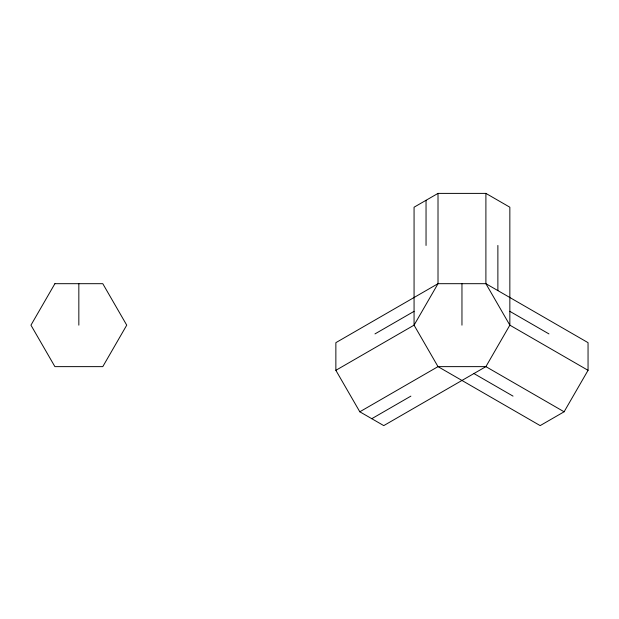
<?xml version="1.0" encoding="UTF-8"?>
<svg xmlns="http://www.w3.org/2000/svg" width="619" height="619" viewBox="0 0 619 619"><rect width="100%" height="100%" fill="white"/><g stroke="black" fill="none" stroke-linecap="round" stroke-linejoin="round"><path stroke-width="0.93" d="M564.102 411.79L588.05 370.317L588.05 342.663L485.9 283.688L438.012 283.688L335.862 342.663L335.862 370.317L359.809 411.79L383.757 425.609L485.9 366.634L509.847 325.161L509.847 207.21L485.9 193.391L438.012 193.391L414.065 207.21L414.065 325.161L438.012 366.634L540.163 425.609L564.102 411.79L485.9 366.634L438.012 366.634L359.809 411.79M374.967 333.912L414.065 311.342M335.862 370.317L414.065 325.161L438.012 283.688L438.012 193.391M371.779 418.699L410.884 396.121M509.847 311.342L548.945 333.912M588.05 370.317L509.847 325.161L485.9 283.688L485.9 193.391M473.93 373.551L513.027 396.121M497.877 245.449L497.877 290.605M461.96 283.688L461.96 325.161M426.042 200.301L426.042 245.449M78.837 283.688L78.837 325.161M54.898 283.688L30.95 325.161L54.898 366.634L102.785 366.634L126.733 325.161L102.785 283.688L54.898 283.688"/></g></svg>
